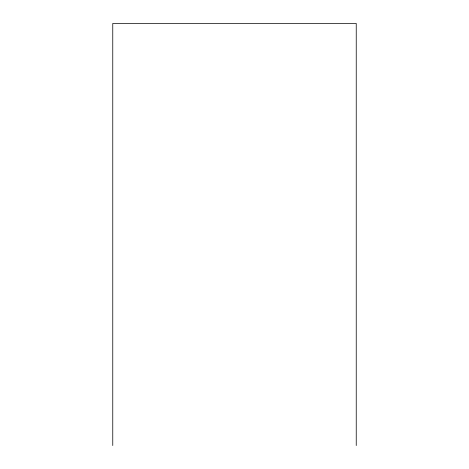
<?xml version="1.0" encoding="UTF-8"?>
<svg xmlns="http://www.w3.org/2000/svg" width="469" height="469" viewBox="0 0 469 469"><rect width="100%" height="100%" fill="white"/><g stroke="black" fill="none" stroke-linecap="round" stroke-linejoin="round"><path stroke-width="0.7" d="M356.235 445.55L356.235 23.45L112.765 23.45L112.765 445.55"/></g></svg>
